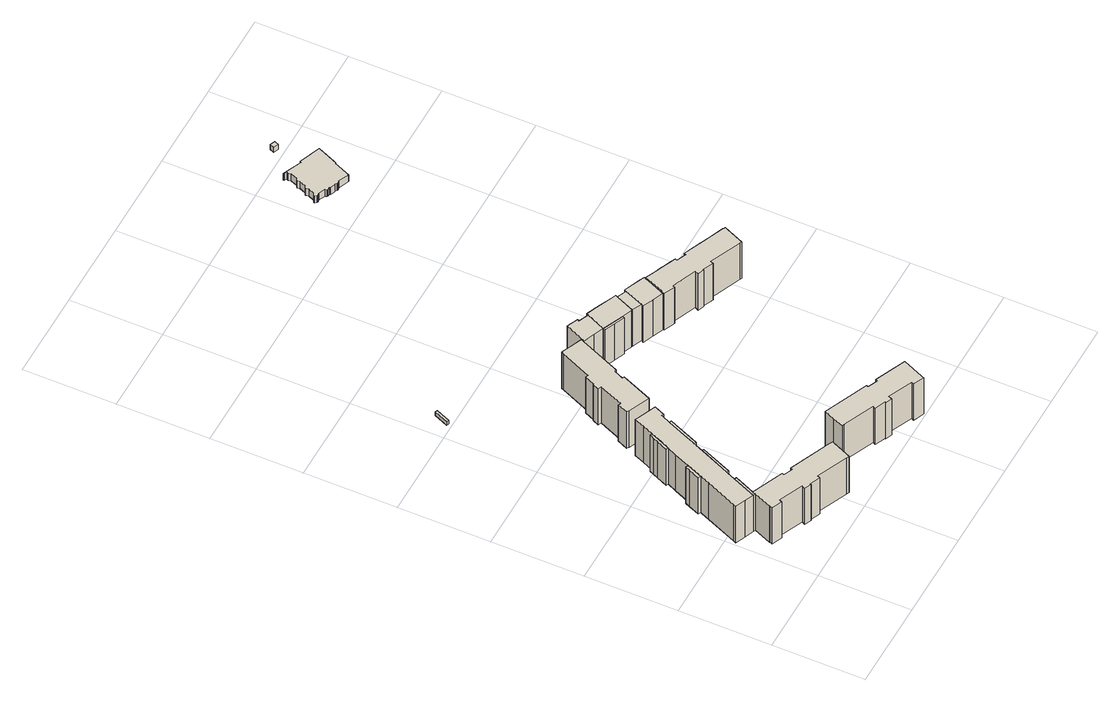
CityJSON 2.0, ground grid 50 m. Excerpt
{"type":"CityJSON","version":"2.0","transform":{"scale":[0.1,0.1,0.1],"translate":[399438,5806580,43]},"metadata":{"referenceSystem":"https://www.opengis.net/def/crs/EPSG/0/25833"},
"CityObjects":{
"building1":{"type":"Building","attributes":{"Gemeindeschluessel":"11000009","BezugspunktDach":"2200","function":"31001_1010","measuredHeight":25.74,"storeysAboveGround":8},"address":[{"country":"Germany","locality":"Berlin","thoroughfareNumber":"1, 3","thoroughfareName":"Uranusstraße"}],"geometry":[{"type":"Solid","lod":"1","boundaries":[[[[0,1,2,3,4,5,6,7,8,9,10,11,12,13,14,15,16,17,18,19,20,21]],[[22,23,24,25,26,27,28,29,30,31,32,33,34,35,36,37,38,39,40,41,42,43]],[[22,43,21,20]],[[23,22,20,19]],[[24,23,19,18]],[[25,24,18,17]],[[26,25,17,16]],[[27,26,16,15]],[[28,27,15,14]],[[29,28,14,13]],[[30,29,13,12]],[[31,30,12,11]],[[32,31,11,10]],[[33,32,10,9]],[[34,33,9,8]],[[35,34,8,7]],[[36,35,7,6]],[[37,36,6,5]],[[38,37,5,4]],[[39,38,4,3]],[[40,39,3,2]],[[41,40,2,1]],[[42,41,1,0]],[[43,42,0,21]]]]}]},
"building2":{"type":"Building","attributes":{"Gemeindeschluessel":"11000009","function":"31001_1010"},"address":[{"country":"Germany","locality":"Berlin","thoroughfareNumber":"253, 255, 257","thoroughfareName":"Schönefelder Chaussee"}],"children":["building2-1","building2-2","building2-3","building2-4","building2-5","building2-6"]},
"building2-1":{"type":"BuildingPart","attributes":{"BezugspunktDach":"2200","measuredHeight":25.75,"storeysAboveGround":8},"parents":["building2"],"geometry":[{"type":"MultiSurface","lod":"1","boundaries":[[[44,45,46,47,48,49,50,51,52,53,54,55,56,57,58,59,60,61,62,63,64,65,66]],[[67,68,69,70,71,72,73,74,75,76,77,78,79,80,81,82,83,84,85,86,87,88,89]],[[67,89,66,65]],[[68,67,65,64]],[[90,91,68,64,63]],[[70,69,63,62]],[[71,70,62,61]],[[74,73,59,58]],[[75,74,58,57]],[[76,75,57,56]],[[77,76,56,55]],[[78,77,55,54]],[[79,78,54,53]],[[80,79,53,52]],[[81,80,52,51]],[[83,92,93,49]],[[85,84,48,47]],[[86,85,47,46]],[[88,87,45,44]],[[89,88,44,66]],[[69,91,90,63]],[[72,71,61,60,94]],[[95,73,72,60,59]],[[82,81,51,50]],[[82,50,93,92]],[[49,48,84,83]],[[86,46,45,87]]]}]},
"building2-2":{"type":"BuildingPart","attributes":{"BezugspunktDach":"2200","measuredHeight":25.75,"storeysAboveGround":8},"parents":["building2"],"geometry":[{"type":"Solid","lod":"1","boundaries":[[[[96,97,49,48]],[[83,98,99,84]],[[98,83,49,97]],[[99,98,97,96]],[[84,99,96,48]],[[48,49,83,84]]]]}]},
"building2-3":{"type":"BuildingPart","attributes":{"BezugspunktDach":"2200","measuredHeight":25.75,"storeysAboveGround":8},"parents":["building2"],"geometry":[{"type":"MultiSurface","lod":"1","boundaries":[[[61,60,59,100,101,102,103]],[[104,105,106,73,72,71,107]],[[104,107,103,102]],[[105,104,102,101]],[[106,105,101,100]],[[73,106,100,59]],[[107,71,61,103]],[[108,72,73,59,60]],[[71,72,60,61,109]]]}]},
"building2-4":{"type":"BuildingPart","attributes":{"BezugspunktDach":"2200","measuredHeight":25.75,"storeysAboveGround":8},"parents":["building2"],"geometry":[{"type":"Solid","lod":"1","boundaries":[[[[90,63,110,111,112]],[[113,114,69,91,115]],[[113,115,112,111]],[[114,113,111,110]],[[69,114,110,63]],[[115,91,90,112]],[[91,69,63,90]]]]}]},
"building2-5":{"type":"BuildingPart","attributes":{"BezugspunktDach":"2200","measuredHeight":25.75,"storeysAboveGround":8},"parents":["building2"],"geometry":[{"type":"Solid","lod":"1","boundaries":[[[[18,17,16,116,46,45]],[[86,117,118,119,120,87]],[[117,86,46,116]],[[118,117,116,16]],[[119,118,16,17]],[[120,119,17,18]],[[87,120,18,45]],[[86,87,45,46]]]]}]},
"building2-6":{"type":"BuildingPart","attributes":{"BezugspunktDach":"2200","measuredHeight":25.75,"storeysAboveGround":8},"parents":["building2"],"geometry":[{"type":"MultiSurface","lod":"1","boundaries":[[[121,122,51,93]],[[81,123,124,92]],[[50,125,51]],[[123,81,51,122]],[[124,123,122,121]],[[92,124,121,93]],[[126,81,82,50,51]],[[92,93,125,50,82]]]}]},
"building3":{"type":"Building","attributes":{"Gemeindeschluessel":"11000009","BezugspunktDach":"2200","function":"31001_2412","measuredHeight":2.31,"storeysAboveGround":1},"address":[{"country":"Germany","locality":"Berlin","thoroughfareNumber":"249 (1)","thoroughfareName":"Schönefelder Chaussee"}],"geometry":[{"type":"Solid","lod":"1","boundaries":[[[[127,128,129,130]],[[131,132,133,134]],[[131,134,130,129]],[[132,131,129,128]],[[133,132,128,127]],[[134,133,127,130]]]]}]},
"building4":{"type":"Building","attributes":{"Gemeindeschluessel":"11000009","BezugspunktDach":"2200","function":"31001_1010","measuredHeight":25.87,"storeysAboveGround":8},"address":[{"country":"Germany","locality":"Berlin","thoroughfareNumber":"249, 251","thoroughfareName":"Schönefelder Chaussee"}],"geometry":[{"type":"Solid","lod":"1","boundaries":[[[[135,136,137,138,139,140,141,142,143,144,145,146,147,148,149,150,151,152,153,154,155]],[[156,157,158,159,160,161,162,163,164,165,166,167,168,169,170,171,172,173,174,175,176]],[[156,176,155,154]],[[157,156,154,153]],[[158,157,153,152]],[[159,158,152,151]],[[160,159,151,150]],[[161,160,150,149]],[[162,161,149,148]],[[163,162,148,147]],[[164,163,147,146]],[[165,164,146,145]],[[166,165,145,144]],[[167,166,144,143]],[[168,167,143,142]],[[169,168,142,141]],[[170,169,141,140]],[[171,170,140,139]],[[172,171,139,138]],[[173,172,138,137]],[[174,173,137,136]],[[175,174,136,135]],[[176,175,135,155]]]]}]},
"building5":{"type":"Building","attributes":{"Gemeindeschluessel":"11000009","BezugspunktDach":"2200","function":"31001_1010","measuredHeight":25.78,"storeysAboveGround":8},"address":[{"country":"Germany","locality":"Berlin","thoroughfareNumber":"5, 7","thoroughfareName":"Uranusstraße"}],"geometry":[{"type":"Solid","lod":"1","boundaries":[[[[177,178,179,180,181,182,183,184,185,186,187,188,189,190,191,192,193,194,195,196]],[[197,198,199,200,201,202,203,204,205,206,207,208,209,210,211,212,213,214,215,216]],[[197,216,196,195]],[[198,197,195,194]],[[199,198,194,193]],[[200,199,193,192]],[[201,200,192,191]],[[202,201,191,190]],[[203,202,190,189]],[[204,203,189,188]],[[205,204,188,187]],[[206,205,187,186]],[[207,206,186,185]],[[208,207,185,184]],[[209,208,184,183]],[[210,209,183,182]],[[211,210,182,181]],[[212,211,181,180]],[[213,212,180,179]],[[214,213,179,178]],[[215,214,178,177]],[[216,215,177,196]]]]}]},
"building6":{"type":"Building","attributes":{"Gemeindeschluessel":"11000009","BezugspunktDach":"2200","function":"51009_1610","measuredHeight":3.44,"storeysAboveGround":0},"address":[{"country":"Germany","locality":"Berlin"}],"geometry":[{"type":"Solid","lod":"1","boundaries":[[[[217,218,219,220]],[[221,222,223,224]],[[221,224,220,219]],[[222,221,219,218]],[[223,222,218,217]],[[224,223,217,220]]]]}]},
"building7":{"type":"Building","attributes":{"Gemeindeschluessel":"11000009","function":"31001_1010"},"address":[{"country":"Germany","locality":"Berlin","thoroughfareNumber":"2, 4","thoroughfareName":"Siriusstraße"}],"children":["building7-1","building7-2","building7-3","building7-4","building7-5","building7-6","building7-7"]},
"building7-1":{"type":"BuildingPart","attributes":{"BezugspunktDach":"2200","measuredHeight":25.89,"storeysAboveGround":8},"parents":["building7"],"geometry":[{"type":"MultiSurface","lod":"1","boundaries":[[[225,226,227,228,229,230,231,232,233,234,235,236]],[[237,238,239,240,241,242,243,244,245,246,247,248]],[[248,236,248,249]],[[238,237,235,234]],[[239,238,234,233]],[[240,239,250,251,252,217,233,232]],[[241,240,232,231]],[[242,241,231,230]],[[243,242,230,229]],[[244,243,229,228]],[[246,245,227,226]],[[247,246,226,225]],[[237,249,248,236,235]],[[217,252,251,250]],[[245,244,228,227]],[[248,247,225,236]]]}]},
"building7-2":{"type":"BuildingPart","attributes":{"BezugspunktDach":"2200","measuredHeight":25.88,"storeysAboveGround":8},"parents":["building7"],"geometry":[{"type":"MultiSurface","lod":"1","boundaries":[[[253,254,255,256,257,258,259,260,261,262,263,264]],[[265,266,267,268,269,270,271,272,273,274,275,276]],[[265,276,264,263]],[[263,265,263,262]],[[267,266,262,261]],[[268,267,261,260]],[[277,278,260,259]],[[269,268,279,280,281]],[[270,269,259,258]],[[271,270,258,257]],[[272,271,257,256]],[[273,272,256,255]],[[274,273,255,254]],[[275,274,254,253]],[[276,275,253,264]],[[266,265,263,262]],[[281,280,279,278,277]]]}]},
"building7-3":{"type":"BuildingPart","attributes":{"BezugspunktDach":"2200","measuredHeight":25.87,"storeysAboveGround":8},"parents":["building7"],"geometry":[{"type":"Solid","lod":"1","boundaries":[[[[263,262,228,227]],[[244,266,265,245]],[[266,244,228,262]],[[245,265,263,227]],[[245,227,228,244]],[[265,266,262,263]]]]}]},
"building7-4":{"type":"BuildingPart","attributes":{"BezugspunktDach":"2200","measuredHeight":25.89,"storeysAboveGround":8},"parents":["building7"],"geometry":[{"type":"Solid","lod":"1","boundaries":[[[[282,283,225,236,284]],[[248,247,285,286,287]],[[248,287,284,236]],[[236,248,236,225]],[[285,247,225,283]],[[286,285,283,282]],[[287,286,282,284]],[[247,248,236,225]]]]}]},
"building7-5":{"type":"BuildingPart","attributes":{"BezugspunktDach":"2200","measuredHeight":25.89,"storeysAboveGround":8},"parents":["building7"],"geometry":[{"type":"Solid","lod":"1","boundaries":[[[[288,236,235,289,290,291,292]],[[293,294,295,237,248,296,297]],[[293,297,292,291]],[[294,293,291,290]],[[295,294,290,289]],[[237,295,289,235]],[[296,248,236,288]],[[297,296,288,292]],[[248,237,235,236]]]]}]},
"building7-6":{"type":"BuildingPart","attributes":{"BezugspunktDach":"2200","measuredHeight":6.42,"storeysAboveGround":8},"parents":["building7"],"geometry":[{"type":"Solid","lod":"1","boundaries":[[[[277,298,299,278]],[[300,301,281,280]],[[300,280,278,299]],[[301,300,299,298]],[[281,301,298,277]],[[280,281,277,278]]]]}]},
"building7-7":{"type":"BuildingPart","attributes":{"BezugspunktDach":"2200","measuredHeight":3.42,"storeysAboveGround":8},"parents":["building7"],"geometry":[{"type":"Solid","lod":"1","boundaries":[[[[252,302,218,217]],[[303,304,251,250]],[[303,250,217,218]],[[304,303,218,302]],[[251,304,302,252]],[[250,251,252,217]]]]}]},
"building8":{"type":"Building","attributes":{"Gemeindeschluessel":"11000009","BezugspunktDach":"2200","function":"51009_1610","measuredHeight":3.18,"storeysAboveGround":0},"address":[{"country":"Germany","locality":"Berlin"}],"geometry":[{"type":"Solid","lod":"1","boundaries":[[[[305,306,307,308,309]],[[310,311,312,313,314]],[[310,314,309,308]],[[311,310,308,307]],[[312,311,307,306]],[[313,312,306,305]],[[314,313,305,309]]]]}]},
"building9":{"type":"Building","attributes":{"Gemeindeschluessel":"11000009","BezugspunktDach":"2200","function":"51009_1610","measuredHeight":3.59,"storeysAboveGround":0},"address":[{"country":"Germany","locality":"Berlin"}],"geometry":[{"type":"Solid","lod":"1","boundaries":[[[[315,316,317,318]],[[319,320,321,322]],[[319,322,318,317]],[[320,319,317,316]],[[321,320,316,315]],[[322,321,315,318]]]]}]},
"building10":{"type":"Building","attributes":{"Gemeindeschluessel":"11000009","function":"31001_1010"},"address":[{"country":"Germany","locality":"Berlin","thoroughfareNumber":"6, 8","thoroughfareName":"Siriusstraße"}],"children":["building10-1","building10-2","building10-3"]},
"building10-1":{"type":"BuildingPart","attributes":{"BezugspunktDach":"2200","measuredHeight":25.84,"storeysAboveGround":8},"parents":["building10"],"geometry":[{"type":"MultiSurface","lod":"1","boundaries":[[[323,324,325,326,327,328,329,330,331,332,333,334,335,336,337,338,339,340,341,342,343,344,345,346,347,348,349,350,351,352,353]],[[354,355,356,357,358,359,360,361,362,363,364,365,366,367,368,369,370,371,372,373,374,375,376,377,378,379,380,381,382,383,384]],[[354,384,353,352]],[[355,354,352,351]],[[356,355,351,350]],[[357,356,350,349]],[[358,357,349,348]],[[359,358,348,347],[385,386,387,315]],[[360,359,347,346]],[[361,360,346,345]],[[362,361,345,344]],[[363,362,344,343]],[[364,363,343,342]],[[365,364,342,341]],[[366,365,341,340]],[[388,389,340,339]],[[367,366,390,391]],[[368,367,339,338]],[[369,368,338,337]],[[370,369,337,336]],[[371,370,336,335]],[[372,371,335,334]],[[373,372,334,333]],[[374,373,333,332]],[[375,374,332,331]],[[376,375,331,330]],[[377,376,330,329]],[[378,377,329,328]],[[379,378,328,327]],[[380,379,327,326]],[[381,380,326,325]],[[382,381,325,324]],[[383,382,324,323]],[[384,383,323,353]],[[387,386,385,315]],[[391,390,389,388]]]}]},
"building10-2":{"type":"BuildingPart","attributes":{"BezugspunktDach":"2200","measuredHeight":3.25,"storeysAboveGround":8},"parents":["building10"],"geometry":[{"type":"Solid","lod":"1","boundaries":[[[[388,392,393,389]],[[394,395,391,390]],[[394,390,389,393]],[[395,394,393,392]],[[391,395,392,388]],[[390,391,388,389]]]]}]},
"building10-3":{"type":"BuildingPart","attributes":{"BezugspunktDach":"2200","measuredHeight":3.55,"storeysAboveGround":8},"parents":["building10"],"geometry":[{"type":"Solid","lod":"1","boundaries":[[[[387,396,316,315]],[[397,398,386,385]],[[397,385,315,316]],[[398,397,316,396]],[[386,398,396,387]],[[386,387,315,385]]]]}]},
"building11":{"type":"Building","attributes":{"Gemeindeschluessel":"11000009","BezugspunktDach":"2200","function":"31001_2054","measuredHeight":4.8,"storeysAboveGround":1},"address":[{"country":"Germany","locality":"Berlin","thoroughfareNumber":"233 (1)","thoroughfareName":"Schönefelder Chaussee"}],"geometry":[{"type":"Solid","lod":"1","boundaries":[[[[399,400,401,402,403,404,405,406,407,408,409,410,411,412,413,414,415,416,417,418,419,420,421,422,423,424,425,426,427,428,429,430,431,432,433,434,435]],[[436,437,438,439,440,441,442,443,444,445,446,447,448,449,450,451,452,453,454,455,456,457,458,459,460,461,462,463,464,465,466,467,468,469,470,471,472]],[[436,472,435,434]],[[437,436,434,433]],[[438,437,433,432]],[[439,438,432,431]],[[440,439,431,430]],[[441,440,430,429]],[[442,441,429,428]],[[443,442,428,427]],[[444,443,427,426]],[[445,444,426,425]],[[446,445,425,424]],[[447,446,424,423]],[[448,447,423,422]],[[449,448,422,421]],[[450,449,421,420]],[[451,450,420,419]],[[452,451,419,418]],[[453,452,418,417]],[[454,453,417,416]],[[455,454,416,415]],[[456,455,415,414]],[[457,456,414,413]],[[458,457,413,412]],[[459,458,412,411]],[[460,459,411,410]],[[461,460,410,409]],[[462,461,409,408]],[[463,462,408,407]],[[464,463,407,406]],[[465,464,406,405]],[[466,465,405,404]],[[467,466,404,403]],[[468,467,403,402]],[[469,468,402,401]],[[470,469,401,400]],[[471,470,400,399]],[[472,471,399,435]]]]}]},
"building12":{"type":"Building","attributes":{"Gemeindeschluessel":"11000009","BezugspunktDach":"2200","function":"51009_1610","measuredHeight":3.72,"storeysAboveGround":0},"address":[{"country":"Germany","locality":"Berlin"}],"geometry":[{"type":"Solid","lod":"1","boundaries":[[[[473,474,475,476,477]],[[478,479,480,481,482]],[[478,482,477,476]],[[479,478,476,475]],[[480,479,475,474]],[[481,480,474,473]],[[482,481,473,477]]]]}]}
},
"vertices":[
[135,262,274],[141,276,274],[271,220,274],[263,201,274],[298,186,274],[299,191,274],[355,167,274],[361,182,274],[527,110,274],[542,104,274],[590,216,274],[576,224,274],[351,320,274],[347,309,274],[296,331,274],[301,342,274],[131,415,274],[130,411,274],[124,397,274],[83,301,274],[86,300,274],[80,285,274],[86,300,17],[83,301,17],[124,397,17],[130,411,17],[131,415,17],[301,342,17],[296,331,17],[347,309,17],[351,320,17],[576,224,17],[590,216,17],[542,104,17],[527,110,17],[361,182,17],[355,167,17],[299,191,17],[298,186,17],[263,201,17],[271,220,17],[141,276,17],[135,262,17],[80,285,17],
[66,421,274],[112,402,274],[167,530,274],[189,582,274],[190,582,274],[262,750,274],[314,873,274],[357,971,274],[379,1023,274],[390,1018,274],[415,1076,274],[312,1120,274],[301,1125,274],[278,1070,274],[254,1015,274],[253,1012,274],[227,951,274],[206,902,274],[183,850,274],[147,766,274],[89,629,274],[16,460,274],[10,446,274],[16,460,16],[89,629,16],[147,766,16],[183,850,16],[206,902,16],[227,951,16],[253,1012,16],[254,1015,16],[278,1070,16],[301,1125,16],[312,1120,16],[415,1076,16],[390,1018,16],[379,1023,16],[357,971,16],[314,873,16],[262,750,16],[190,582,16],[189,582,16],[167,530,16],[112,402,16],[66,421,16],[10,446,16],[111,682,274],[111,682,16],[284,802,16],[284,802,274],[227,951,39],[253,1012,51],
[201,577,274],[273,746,274],[273,746,16],[201,577,16],
[241,1017,274],[230,991,274],[218,965,274],[194,907,274],[218,965,16],[230,991,16],[241,1017,16],[194,907,16],[227,951,177],[206,902,39],
[133,772,274],[121,745,274],[97,688,274],[121,745,16],[133,772,16],[97,688,16],
[179,525,274],[179,525,16],[131,415,16],[130,411,16],[124,397,16],
[296,797,274],[368,966,274],[368,966,16],[296,797,16],[293,823,274],[357,971,164],
[95,2018,31],[128,2096,31],[115,2101,31],[81,2024,31],[115,2101,8],[128,2096,8],[95,2018,8],[81,2024,8],
[337,1178,274],[336,1175,274],[450,1126,274],[522,1295,274],[512,1300,274],[535,1351,274],[545,1347,274],[641,1571,274],[647,1585,274],[591,1609,274],[533,1634,274],[527,1619,274],[456,1453,274],[442,1459,274],[418,1404,274],[414,1406,274],[399,1371,274],[417,1364,274],[361,1233,274],[348,1239,274],[324,1183,274],[348,1239,16],[361,1233,16],[417,1364,16],[399,1371,16],[414,1406,16],[418,1404,16],[442,1459,16],[456,1453,16],[527,1619,16],[533,1634,16],[591,1609,16],[647,1585,16],[641,1571,16],[545,1347,16],[535,1351,16],[512,1300,16],[522,1295,16],[450,1126,16],[336,1175,16],[337,1178,16],[324,1183,16],
[708,211,283],[875,139,283],[868,125,283],[924,101,283],[922,96,283],[956,82,283],[964,101,283],[1095,44,283],[1089,30,283],[1146,5,283],[1152,20,283],[1201,133,283],[1033,206,283],[1028,195,283],[976,218,283],[981,228,283],[757,325,283],[743,331,283],[718,273,283],[694,217,283],[718,273,25],[743,331,25],[757,325,25],[981,228,25],[976,218,25],[1028,195,25],[1033,206,25],[1201,133,25],[1152,20,25],[1146,5,25],[1089,30,25],[1095,44,25],[964,101,25],[956,82,25],[922,96,25],[924,101,25],[868,125,25],[875,139,25],[708,211,25],[694,217,25],
[824,1622,63],[835,1645,63],[810,1655,63],[801,1632,63],[810,1655,28],[835,1645,28],[824,1622,28],[801,1632,28],
[862,1471,283],[914,1449,283],[918,1447,283],[963,1550,283],[968,1561,283],[941,1572,283],[879,1599,283],[856,1609,283],[824,1622,283],[801,1632,283],[796,1622,283],[751,1519,283],[796,1622,24],[801,1632,24],[824,1622,24],[856,1609,24],[879,1599,24],[941,1572,24],[968,1561,24],[963,1550,24],[918,1447,24],[914,1449,24],[862,1471,24],[751,1519,24],[755,1528,24],[824,1622,29],[856,1609,29],[856,1609,63],
[1022,1388,283],[1078,1364,283],[1084,1376,283],[1128,1479,283],[1133,1490,283],[1099,1504,283],[1077,1514,283],[1046,1527,283],[1019,1539,283],[1014,1528,283],[971,1424,283],[966,1412,283],[971,1424,24],[1014,1528,24],[1019,1539,24],[1046,1527,24],[1077,1514,24],[1099,1504,24],[1133,1490,24],[1128,1479,24],[1084,1376,24],[1078,1364,24],[1022,1388,24],[966,1412,24],[1077,1514,95],[1046,1527,95],[1046,1527,63],[1046,1527,31],[1077,1514,31],
[802,1483,283],[857,1459,283],[746,1507,283],[857,1459,24],[802,1483,24],[746,1507,24],
[698,1541,283],[742,1645,283],[747,1655,283],[688,1681,283],[639,1566,283],[688,1681,24],[747,1655,24],[742,1645,24],[698,1541,24],[639,1566,24],
[1085,1536,95],[1054,1550,95],[1054,1550,31],[1085,1536,31],
[865,1632,63],[835,1645,29],[865,1632,29],
[1046,1527,62],[1054,1550,62],[1028,1560,62],[1025,1553,62],[1019,1539,62],[1025,1553,30],[1028,1560,30],[1054,1550,30],[1046,1527,30],[1019,1539,30],
[1209,1444,72],[1220,1466,72],[1194,1477,72],[1184,1454,72],[1194,1477,36],[1220,1466,36],[1209,1444,36],[1184,1454,36],
[1132,1328,293],[1137,1340,293],[1268,1284,293],[1259,1265,293],[1293,1251,293],[1295,1255,293],[1351,1231,293],[1357,1245,293],[1524,1174,293],[1524,1175,293],[1536,1170,293],[1560,1225,293],[1584,1281,293],[1572,1287,293],[1573,1288,293],[1484,1326,293],[1461,1335,293],[1432,1348,293],[1406,1359,293],[1349,1384,293],[1344,1373,293],[1293,1395,293],[1297,1406,293],[1263,1420,293],[1243,1429,293],[1209,1444,293],[1184,1454,293],[1128,1479,293],[1084,1376,293],[1078,1364,293],[1074,1353,293],[1078,1364,34],[1084,1376,34],[1128,1479,34],[1184,1454,34],[1209,1444,34],[1243,1429,34],[1263,1420,34],[1297,1406,34],[1293,1395,34],[1344,1373,34],[1349,1384,34],[1406,1359,34],[1432,1348,34],[1461,1335,34],[1484,1326,34],[1573,1288,34],[1572,1287,34],[1584,1281,34],[1560,1225,34],[1536,1170,34],[1524,1175,34],[1524,1174,34],[1357,1245,34],[1351,1231,34],[1295,1255,34],[1293,1251,34],[1259,1265,34],[1268,1284,34],[1137,1340,34],[1132,1328,34],[1074,1353,34],[1209,1444,37],[1243,1429,37],[1243,1429,72],[1461,1335,72],[1432,1348,72],[1432,1348,39],[1461,1335,39],
[1471,1359,72],[1440,1372,72],[1440,1372,39],[1471,1359,39],
[1251,1452,72],[1220,1466,37],[1251,1452,37],
[1076,3206,78],[1081,3204,78],[1093,3207,78],[1128,3192,78],[1131,3180,78],[1136,3178,78],[1148,3180,78],[1151,3172,78],[1174,3162,78],[1182,3166,78],[1189,3156,78],[1193,3154,78],[1205,3157,78],[1263,3133,78],[1301,3222,78],[1305,3221,78],[1309,3232,78],[1353,3334,78],[1238,3379,78],[1235,3372,78],[1133,3416,78],[1132,3412,78],[1137,3410,78],[1147,3405,78],[1142,3394,78],[1145,3381,78],[1131,3345,78],[1120,3339,78],[1118,3334,78],[1121,3322,78],[1106,3287,78],[1095,3280,78],[1093,3276,78],[1096,3263,78],[1081,3228,78],[1070,3222,78],[1068,3217,78],[1070,3222,30],[1081,3228,30],[1096,3263,30],[1093,3276,30],[1095,3280,30],[1106,3287,30],[1121,3322,30],[1118,3334,30],[1120,3339,30],[1131,3345,30],[1145,3381,30],[1142,3394,30],[1147,3405,30],[1137,3410,30],[1132,3412,30],[1133,3416,30],[1235,3372,30],[1238,3379,30],[1353,3334,30],[1309,3232,30],[1305,3221,30],[1301,3222,30],[1263,3133,30],[1205,3157,30],[1193,3154,30],[1189,3156,30],[1182,3166,30],[1174,3162,30],[1151,3172,30],[1148,3180,30],[1136,3178,30],[1131,3180,30],[1128,3192,30],[1093,3207,30],[1081,3204,30],[1076,3206,30],[1068,3217,30],
[1302,3527,62],[1312,3550,62],[1300,3555,62],[1285,3561,62],[1275,3538,62],[1285,3561,25],[1300,3555,25],[1312,3550,25],[1302,3527,25],[1275,3538,25]
]}
